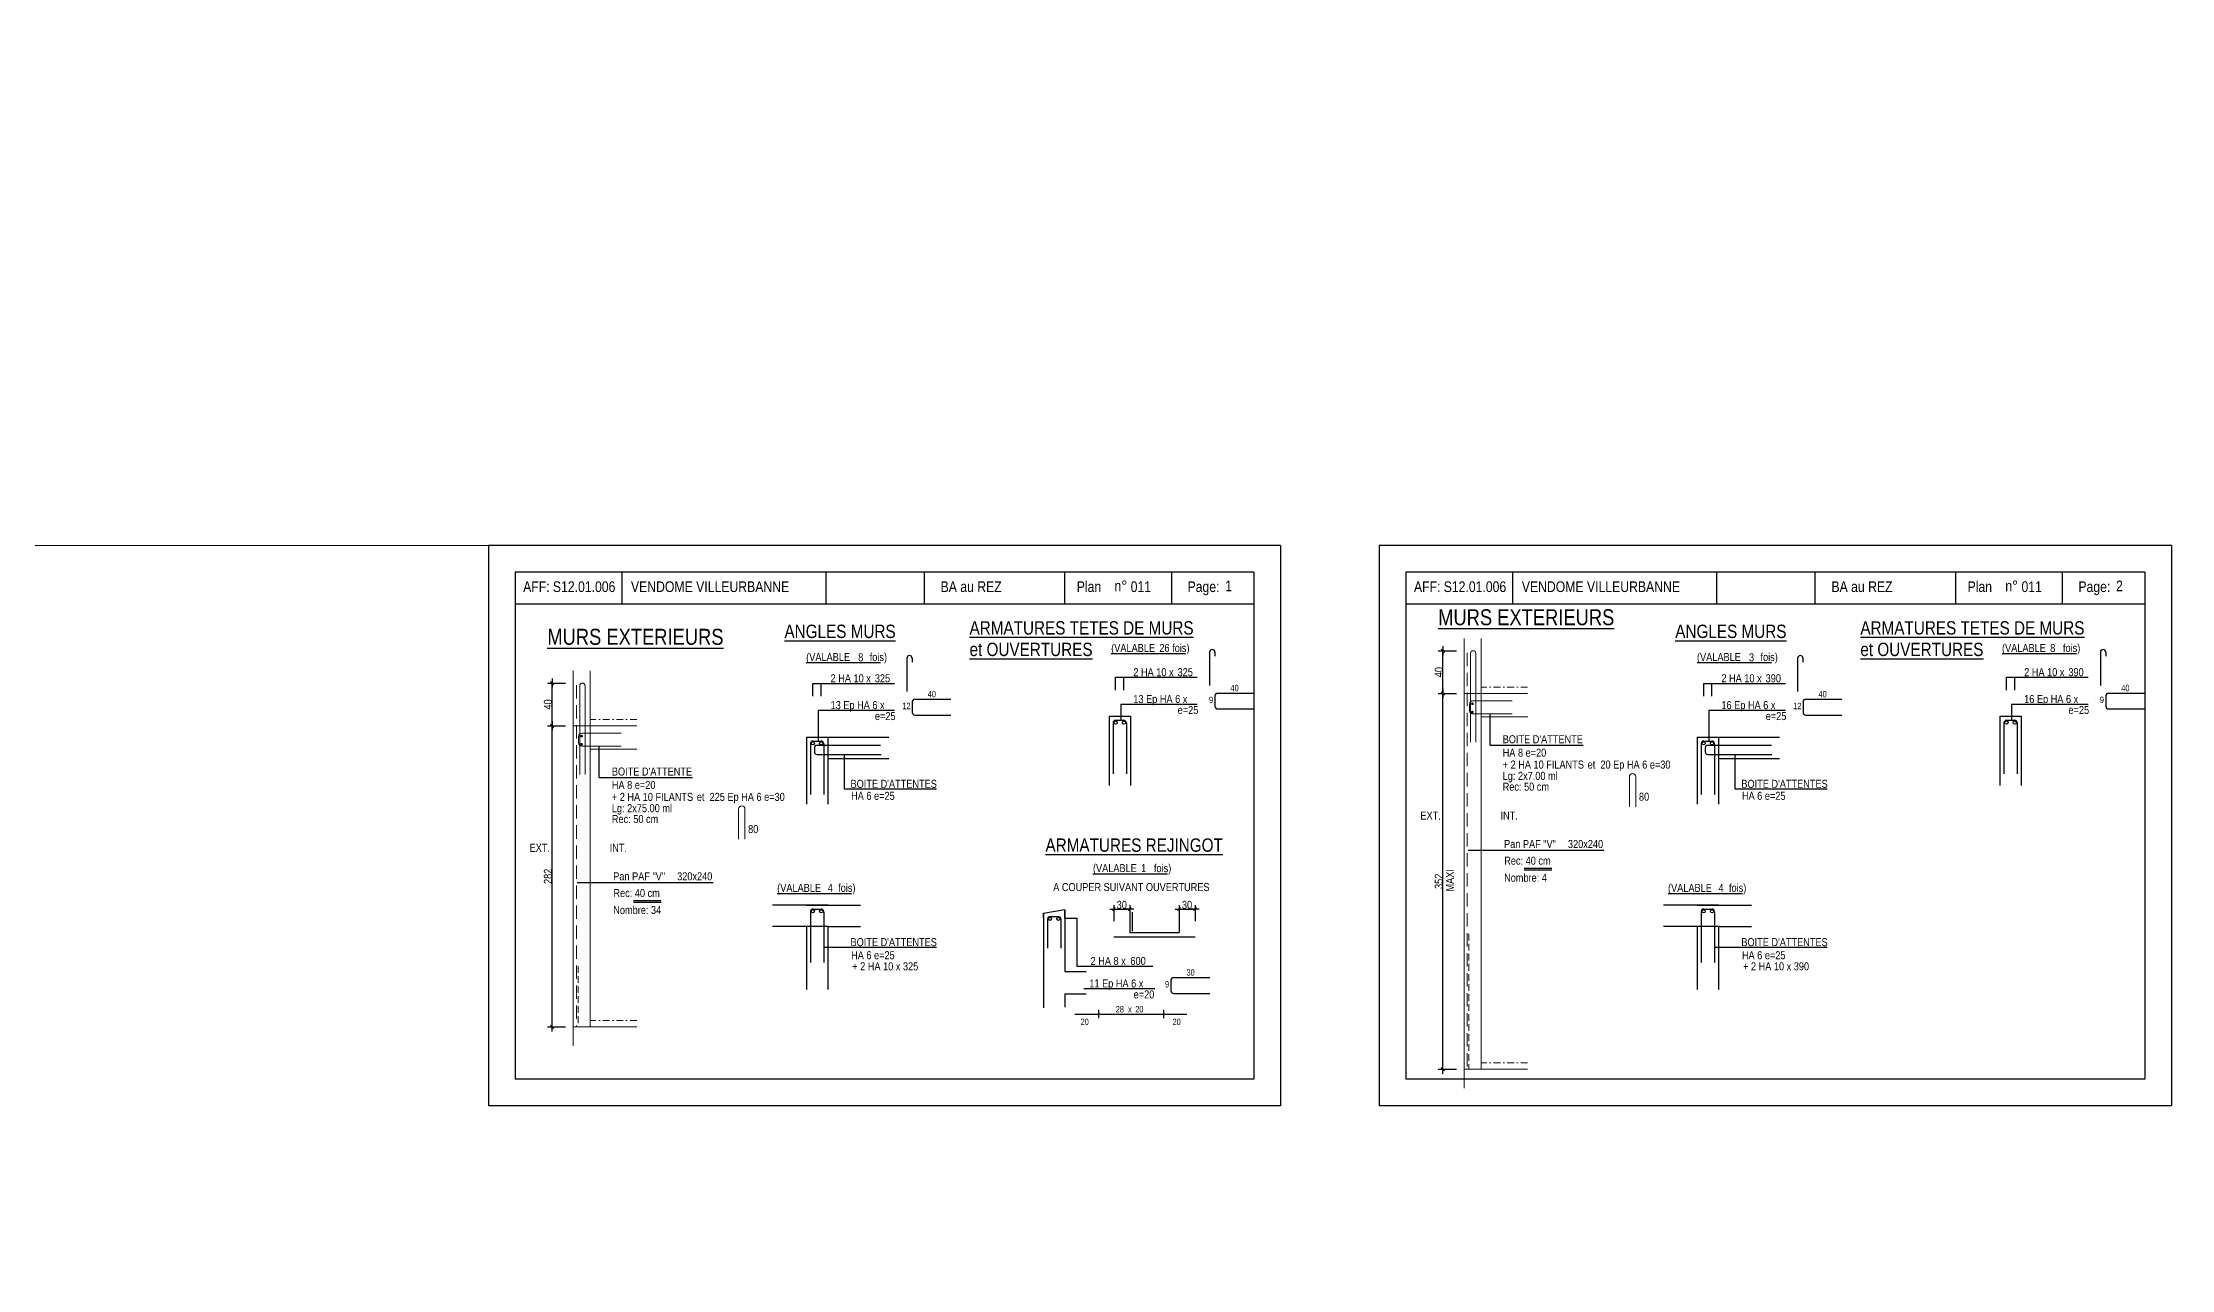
# Model space of a CAD drawing. Header units: metres. Extents: x -9927 to 45032, y -190416 to 12166.
# Drawn here: x -424 to 3566, y -82850 to -80552 of the extents above; entities that cross this region are included whole.
import ezdxf
from ezdxf.enums import TextEntityAlignment as Align

# ---------------------------------------------------------------- set-up
doc = ezdxf.new("R2010")
doc.units = ezdxf.units.M
doc.header["$PDMODE"] = 65
doc.linetypes.add('CACHE2', pattern=[0.1875, 0.125, -0.0625])
doc.linetypes.add('TIRETPT2', pattern=[12.7, 6.35, -3.175, 0, -3.175])
for name, color, linetype in [('01_cote_gen', 4, 'Continuous'), ('01_fenetres', 171, 'Continuous'), ('01_linteaux', 3, 'Continuous'), ('01_poch_murs', 251, 'Continuous'), ('01_sem', 42, 'Continuous'), ('01_texte', 230, 'Continuous'), ('AA_COTES', 2, 'Continuous')]:
    doc.layers.add(name, color=color, linetype=linetype)
doc.styles.add('STYLE2', font='ARIALN.TTF')
doc.dimstyles.new('JB25', dxfattribs={"dimscale": 0.1, "dimtxt": 150, "dimasz": 17, "dimexe": 0.1, "dimexo": 0.1, "dimgap": 0.09, "dimtad": 1, "dimdec": 1, "dimlfac": 0.5, "dimdsep": 46, "dimtxsty": 'STYLE2', "dimblk1": 'BOND_G', "dimblk2": 'BOND_D', "dimsah": 1, "dimcen": 1.5, "dimdle": 0.01, "dimse1": 1, "dimse2": 1, "dimclrd": 4, "dimclre": 2, "dimclrt": 5, "dimadec": 0, "dimazin": 0, "dimtfac": 2.333333, "dimtdec": 1, "dimtix": 1, "dimtmove": 2, "dimatfit": 3, "dimldrblk": 'BOND_G', "dimfxl": 1, "dimtolj": 1, "dimtzin": 0, "dimarcsym": 0})
doc.dimstyles.new('JB50', dxfattribs={"dimscale": 0.1, "dimtxt": 150, "dimasz": 15, "dimexe": 0.1, "dimexo": 0.1, "dimgap": 0.09, "dimtad": 1, "dimdec": 1, "dimdsep": 46, "dimtxsty": 'STYLE2', "dimblk1": 'BOND_G', "dimblk2": 'BOND_D', "dimsah": 1, "dimcen": 1.5, "dimdle": 0.01, "dimse1": 1, "dimse2": 1, "dimclrd": 4, "dimclre": 2, "dimclrt": 6, "dimazin": 2, "dimtfac": 2.333333, "dimtdec": 1, "dimtix": 1, "dimtmove": 2, "dimatfit": 3, "dimldrblk": 'BOND_G', "dimfxl": 1, "dimtolj": 1, "dimtzin": 0, "dimarcsym": 0})

# ---------------------------------------------------------------- blocks, each defined once
blk = doc.blocks.new('BOND_G')
at = {"layer": 'AA_COTES', "color": 0}
for p, q in [((5, 0), (-5, 0)), ((1.8, 1.8), (-1.8, -1.8)), ((0, -5), (0, 15))]:
    blk.add_line(p, q, dxfattribs=at)
blk = doc.blocks.new('BOND_D')
at = {"layer": 'AA_COTES', "color": 0}
for p, q in [((5, 0), (-5, 0)), ((-1.8, -1.8), (1.8, 1.8)), ((0, 5), (0, -15))]:
    blk.add_line(p, q, dxfattribs=at)
blk = doc.blocks.new('*D752')
at = {"layer": '01_cote_gen', "color": 4, "linetype": 'Continuous', "lineweight": -2, "transparency": 16777216}
blk.add_line((531.1, -81830.3), (531.1, -81753.7), dxfattribs=at)
at = {"layer": 'DEFPOINTS', "color": 0, "linetype": 'Continuous', "lineweight": 0, "transparency": 16777216}
for p in [(531.1, -81752), (584.7, -81752), (570.9, -81832)]:
    blk.add_point(p, dxfattribs=at)
at = {"layer": '01_cote_gen', "color": 4, "linetype": 'Continuous', "lineweight": -2, "transparency": 16777216, "xscale": 1.7, "yscale": 1.7, "zscale": 1.7}
for name, p, rotation in [('BOND_D', (531.1, -81752), 90), ('BOND_G', (531.1, -81832), 270)]:
    blk.add_blockref(name, p, dxfattribs=dict(at, rotation=rotation))
at = {"layer": '01_cote_gen', "color": 5, "linetype": 'Continuous', "lineweight": 0, "transparency": 16777216, "insert": (523.4, -81792), "char_height": 15, "attachment_point": 5, "rotation": 90, "style": 'STYLE2'}
blk.add_mtext('\\A1;40', dxfattribs=at)
blk = doc.blocks.new('*D753')
at = {"layer": '01_cote_gen', "color": 4, "linetype": 'Continuous', "lineweight": -2, "transparency": 16777216}
blk.add_line((531.1, -81830.3), (531.1, -81753.7), dxfattribs=at)
at = {"layer": 'DEFPOINTS', "color": 0, "linetype": 'Continuous', "lineweight": 0, "transparency": 16777216}
for p in [(531.1, -81752), (584.7, -81752), (570.9, -81832)]:
    blk.add_point(p, dxfattribs=at)
at = {"layer": '01_cote_gen', "color": 4, "linetype": 'Continuous', "lineweight": -2, "transparency": 16777216, "xscale": 1.7, "yscale": 1.7, "zscale": 1.7}
for name, p, rotation in [('BOND_D', (531.1, -81752), 90), ('BOND_G', (531.1, -81832), 270)]:
    blk.add_blockref(name, p, dxfattribs=dict(at, rotation=rotation))
at = {"layer": '01_cote_gen', "color": 5, "linetype": 'Continuous', "lineweight": 0, "transparency": 16777216, "insert": (523.4, -81792), "char_height": 15, "attachment_point": 5, "rotation": 90, "style": 'STYLE2'}
blk.add_mtext('\\A1;40', dxfattribs=at)
blk = doc.blocks.new('*D756')
at = {"layer": '01_texte', "color": 4, "lineweight": -2, "transparency": 16777216}
blk.add_line((1707.8, -82175.3), (1734.8, -82175.3), dxfattribs=at)
at = {"layer": 'DEFPOINTS', "color": 0, "lineweight": 0, "transparency": 16777216}
for p in [(1706.3, -82189), (1736.3, -82175.3), (1736.3, -82189)]:
    blk.add_point(p, dxfattribs=at)
at = {"layer": '01_texte', "color": 4, "lineweight": -2, "transparency": 16777216, "xscale": 1.5, "yscale": 1.5, "zscale": 1.5, "rotation": 180}
blk.add_blockref('BOND_G', (1706.3, -82175.3), dxfattribs=at)
at = {"layer": '01_texte', "color": 4, "lineweight": -2, "transparency": 16777216, "xscale": 1.5, "yscale": 1.5, "zscale": 1.5}
blk.add_blockref('BOND_D', (1736.3, -82175.3), dxfattribs=at)
at = {"layer": '01_texte', "color": 6, "transparency": 16777216, "insert": (1721.3, -82167.6), "char_height": 15, "attachment_point": 5, "style": 'STYLE2'}
blk.add_mtext('\\A1;30', dxfattribs=at)
blk = doc.blocks.new('*D754')
at = {"layer": '01_texte', "color": 4, "lineweight": -2, "transparency": 16777216}
blk.add_line((1585.5, -82175.3), (1612.5, -82175.3), dxfattribs=at)
at = {"layer": 'DEFPOINTS', "color": 0, "lineweight": 0, "transparency": 16777216}
for p in [(1614, -82175.3), (1584, -82200.9), (1614, -82200.9)]:
    blk.add_point(p, dxfattribs=at)
at = {"layer": '01_texte', "color": 4, "lineweight": -2, "transparency": 16777216, "xscale": 1.5, "yscale": 1.5, "zscale": 1.5, "rotation": 180}
blk.add_blockref('BOND_G', (1584, -82175.3), dxfattribs=at)
at = {"layer": '01_texte', "color": 4, "lineweight": -2, "transparency": 16777216, "xscale": 1.5, "yscale": 1.5, "zscale": 1.5}
blk.add_blockref('BOND_D', (1614, -82175.3), dxfattribs=at)
at = {"layer": '01_texte', "color": 6, "transparency": 16777216, "insert": (1599, -82167.6), "char_height": 15, "attachment_point": 5, "style": 'STYLE2'}
blk.add_mtext('\\A1;30', dxfattribs=at)
blk = doc.blocks.new('*D757')
at = {"layer": '01_cote_gen', "color": 4, "linetype": 'Continuous', "lineweight": -2, "transparency": 16777216}
blk.add_line((531.1, -82394.3), (531.1, -81833.7), dxfattribs=at)
at = {"layer": 'DEFPOINTS', "color": 0, "linetype": 'Continuous', "lineweight": 0, "transparency": 16777216}
for p in [(531.1, -81832), (665.8, -81832), (665.8, -82396)]:
    blk.add_point(p, dxfattribs=at)
at = {"layer": '01_cote_gen', "color": 4, "linetype": 'Continuous', "lineweight": -2, "transparency": 16777216, "xscale": 1.7, "yscale": 1.7, "zscale": 1.7}
for name, p, rotation in [('BOND_D', (531.1, -81832), 90), ('BOND_G', (531.1, -82396), 270)]:
    blk.add_blockref(name, p, dxfattribs=dict(at, rotation=rotation))
at = {"layer": '01_cote_gen', "color": 5, "linetype": 'Continuous', "lineweight": 0, "transparency": 16777216, "insert": (523.4, -82114), "char_height": 15, "attachment_point": 5, "rotation": 90, "style": 'STYLE2'}
blk.add_mtext('\\A1;282', dxfattribs=at)
blk = doc.blocks.new('*D758')
at = {"layer": '01_cote_gen', "color": 4, "linetype": 'Continuous', "lineweight": -2, "transparency": 16777216}
blk.add_line((2200.8, -81769.7), (2200.8, -81693.2), dxfattribs=at)
at = {"layer": 'DEFPOINTS', "color": 0, "linetype": 'Continuous', "lineweight": 0, "transparency": 16777216}
for p in [(2200.8, -81691.5), (2254.5, -81691.5), (2240.6, -81771.4)]:
    blk.add_point(p, dxfattribs=at)
at = {"layer": '01_cote_gen', "color": 4, "linetype": 'Continuous', "lineweight": -2, "transparency": 16777216, "xscale": 1.7, "yscale": 1.7, "zscale": 1.7}
for name, p, rotation in [('BOND_D', (2200.8, -81691.5), 90), ('BOND_G', (2200.8, -81771.4), 270)]:
    blk.add_blockref(name, p, dxfattribs=dict(at, rotation=rotation))
at = {"layer": '01_cote_gen', "color": 5, "linetype": 'Continuous', "lineweight": 0, "transparency": 16777216, "insert": (2193.2, -81731.5), "char_height": 15, "attachment_point": 5, "rotation": 90, "style": 'STYLE2'}
blk.add_mtext('\\A1;40', dxfattribs=at)
blk = doc.blocks.new('*D759')
at = {"layer": '01_cote_gen', "color": 4, "linetype": 'Continuous', "lineweight": -2, "transparency": 16777216}
blk.add_line((2200.8, -81769.7), (2200.8, -81693.2), dxfattribs=at)
at = {"layer": 'DEFPOINTS', "color": 0, "linetype": 'Continuous', "lineweight": 0, "transparency": 16777216}
for p in [(2200.8, -81691.5), (2254.5, -81691.5), (2240.6, -81771.4)]:
    blk.add_point(p, dxfattribs=at)
at = {"layer": '01_cote_gen', "color": 4, "linetype": 'Continuous', "lineweight": -2, "transparency": 16777216, "xscale": 1.7, "yscale": 1.7, "zscale": 1.7}
for name, p, rotation in [('BOND_D', (2200.8, -81691.5), 90), ('BOND_G', (2200.8, -81771.4), 270)]:
    blk.add_blockref(name, p, dxfattribs=dict(at, rotation=rotation))
at = {"layer": '01_cote_gen', "color": 5, "linetype": 'Continuous', "lineweight": 0, "transparency": 16777216, "insert": (2193.2, -81731.5), "char_height": 15, "attachment_point": 5, "rotation": 90, "style": 'STYLE2'}
blk.add_mtext('\\A1;40', dxfattribs=at)
blk = doc.blocks.new('*D760')
at = {"layer": '01_cote_gen', "color": 4, "linetype": 'Continuous', "lineweight": -2, "transparency": 16777216}
blk.add_line((2200.8, -82473.7), (2200.8, -81773.1), dxfattribs=at)
at = {"layer": 'DEFPOINTS', "color": 0, "linetype": 'Continuous', "lineweight": 0, "transparency": 16777216}
for p in [(2200.8, -81771.4), (2335.5, -81771.4), (2335.5, -82475.4)]:
    blk.add_point(p, dxfattribs=at)
at = {"layer": '01_cote_gen', "color": 4, "linetype": 'Continuous', "lineweight": -2, "transparency": 16777216, "xscale": 1.7, "yscale": 1.7, "zscale": 1.7}
for name, p, rotation in [('BOND_D', (2200.8, -81771.4), 90), ('BOND_G', (2200.8, -82475.4), 270)]:
    blk.add_blockref(name, p, dxfattribs=dict(at, rotation=rotation))
at = {"layer": '01_cote_gen', "color": 5, "linetype": 'Continuous', "lineweight": 0, "transparency": 16777216, "insert": (2193.2, -82123.4), "char_height": 15, "attachment_point": 5, "rotation": 90, "style": 'STYLE2'}
blk.add_mtext('\\A1;352', dxfattribs=at)
blk = doc.blocks.new('*D1681')
at = {"layer": '01_poch_murs', "color": 4, "lineweight": -2, "transparency": 16777216}
blk.add_line((-184.6, 82.3), (-158, 82.3), dxfattribs=at)
at = {"layer": 'DEFPOINTS', "color": 0, "lineweight": 0, "transparency": 16777216}
for p in [(-156.3, 82.3), (-186.3, 0), (-156.3, -170313.1)]:
    blk.add_point(p, dxfattribs=at)
at = {"layer": '01_poch_murs', "color": 4, "lineweight": -2, "transparency": 16777216, "xscale": 1.7, "yscale": 1.7, "zscale": 1.7, "rotation": 180}
blk.add_blockref('BOND_G', (-186.3, 82.3), dxfattribs=at)
at = {"layer": '01_poch_murs', "color": 4, "lineweight": -2, "transparency": 16777216, "xscale": 1.7, "yscale": 1.7, "zscale": 1.7}
blk.add_blockref('BOND_D', (-156.3, 82.3), dxfattribs=at)
at = {"layer": '01_poch_murs', "color": 5, "transparency": 16777216, "insert": (-171.3, 90), "char_height": 15, "attachment_point": 5, "style": 'STYLE2'}
blk.add_mtext('\\A1;15', dxfattribs=at)

msp = doc.modelspace()

# ---------------------------------------------------------------- linework, layer by layer
at = {"layer": '01_cote_gen', "linetype": 'Continuous', "lineweight": 0}
msp.add_line((411.67, -81494.25), (-4537.14, -81494.25), dxfattribs=at)
at = {"layer": '01_cote_gen', "color": 2, "linetype": 'CACHE2', "lineweight": 0, "ltscale": 100}
for p, q in [((2249.74, -82222.02), (2249.74, -82475.43)), ((580.02, -82282.56), (580.02, -82395.97))]:
    msp.add_line(p, q, dxfattribs=at)
at = {"layer": '01_fenetres', "ltscale": 30}
for p, q in [((461.67, -81544.25), (461.67, -82494.25)), ((461.67, -81544.25), (461.67, -82494.25)), ((461.67, -81544.25), (461.67, -82494.25)), ((1846.67, -81544.25), (461.67, -81544.25)), ((661.67, -81544.25), (661.67, -81604.25)), ((1044.17, -81544.25), (1044.17, -81604.25)), ((1228.43, -81544.25), (1228.43, -81604.25)), ((1492.53, -81604.25), (1492.53, -81544.25)), ((1692.53, -81604.25), (1692.53, -81544.25)), ((1846.67, -81544.25), (1846.67, -82494.25)), ((2131.39, -81544.25), (2131.39, -82494.25)), ((2131.39, -81544.25), (2131.39, -82494.25)), ((2131.39, -81544.25), (2131.39, -82494.25)), ((3516.39, -81544.25), (2131.39, -81544.25)), ((2331.39, -81544.25), (2331.39, -81604.25)), ((2713.89, -81544.25), (2713.89, -81604.25)), ((2898.15, -81544.25), (2898.15, -81604.25)), ((3162.26, -81604.25), (3162.26, -81544.25)), ((3362.26, -81604.25), (3362.26, -81544.25)), ((3516.39, -81544.25), (3516.39, -82494.25)), ((1846.67, -81604.25), (461.67, -81604.25)), ((3516.39, -81604.25), (2131.39, -81604.25)), ((1846.67, -82494.25), (461.67, -82494.25)), ((3516.39, -82494.25), (2131.39, -82494.25))]:
    msp.add_line(p, q, dxfattribs=at)
at = {"layer": '01_linteaux', "linetype": 'Continuous'}
for p, q in [((1196.09, -81705.49), (1196.09, -81767.66)), ((1206.09, -81705.49), (1206.09, -81712.9)), ((2865.81, -81705.49), (2865.81, -81767.66)), ((2875.81, -81705.49), (2875.81, -81712.9)), ((1206.2, -81787.21), (1206.2, -81806.83)), ((1211.2, -81782.21), (1278.78, -81782.21)), ((2875.92, -81787.21), (2875.92, -81806.83)), ((2880.92, -81782.21), (2948.51, -81782.21)), ((1211.2, -81811.83), (1278.78, -81811.83)), ((2880.92, -81811.83), (2948.51, -81811.83)), ((1007.75, -81853.06), (1007.75, -81978.76)), ((1007.75, -81853.06), (1162.19, -81853.06)), ((1015.25, -81865.56), (1015.25, -81960.56)), ((1020.25, -81860.56), (1035.25, -81860.56)), ((1022.75, -81873.32), (1022.75, -81880.56)), ((1027.75, -81868.32), (1146.81, -81868.32)), ((1040.25, -81865.56), (1040.25, -81960.56)), ((1047.75, -81853.06), (1047.75, -81978.76)), ((2677.48, -81853.06), (2677.48, -81978.76)), ((2677.48, -81853.06), (2831.91, -81853.06)), ((2684.98, -81865.56), (2684.98, -81960.56)), ((2689.98, -81860.56), (2704.98, -81860.56)), ((2692.48, -81873.32), (2692.48, -81880.56)), ((2697.48, -81868.32), (2816.54, -81868.32)), ((2709.98, -81865.56), (2709.98, -81960.56)), ((2717.48, -81853.06), (2717.48, -81978.76)), ((1027.75, -81885.56), (1147.75, -81885.56)), ((1047.75, -81893.06), (1162.19, -81893.06)), ((2697.48, -81885.56), (2817.48, -81885.56)), ((2717.48, -81893.06), (2831.91, -81893.06)), ((1047.75, -82167.76), (944.32, -82167.76)), ((1007.75, -82167.76), (1109.48, -82167.76)), ((1015.25, -82180.26), (1015.25, -82275.26)), ((1020.25, -82175.26), (1035.25, -82175.26)), ((1040.25, -82180.26), (1040.25, -82275.26)), ((2717.48, -82167.76), (2614.05, -82167.76)), ((2677.48, -82167.76), (2779.21, -82167.76)), ((2684.98, -82180.26), (2684.98, -82275.26)), ((2689.98, -82175.26), (2704.98, -82175.26)), ((2709.98, -82180.26), (2709.98, -82275.26)), ((1047.75, -82207.76), (944.32, -82207.76)), ((1007.75, -82207.76), (1007.75, -82326.32)), ((1047.75, -82207.76), (1047.75, -82326.32)), ((1047.75, -82207.76), (1109.48, -82207.76)), ((2717.48, -82207.76), (2614.05, -82207.76)), ((2677.48, -82207.76), (2677.48, -82326.32)), ((2717.48, -82207.76), (2717.48, -82326.32)), ((2717.48, -82207.76), (2779.21, -82207.76))]:
    msp.add_line(p, q, dxfattribs=at)
for centre in [(1019.92, -81864.88), (1035.59, -81864.88), (2689.64, -81864.88), (2705.31, -81864.88), (1019.92, -82179.58), (1035.59, -82179.58), (2689.64, -82179.58), (2705.31, -82179.58)]:
    msp.add_circle(centre, 3, dxfattribs=at)
for centre, start, end in [((1201.09, -81705.49), 90, 180), ((1201.09, -81705.49), 0, 90), ((2870.81, -81705.49), 90, 180), ((2870.81, -81705.49), 0, 90), ((1211.2, -81787.21), 90, 180), ((2880.92, -81787.21), 90, 180), ((1211.2, -81806.83), 180, 270), ((2880.92, -81806.83), 180, 270), ((1020.25, -81865.56), 90, 180), ((1027.75, -81873.32), 90, 180), ((1035.25, -81865.56), 0, 90), ((2689.98, -81865.56), 90, 180), ((2697.48, -81873.32), 90, 180), ((2704.98, -81865.56), 0, 90), ((1027.75, -81880.56), 180, 270), ((2697.48, -81880.56), 180, 270), ((1020.25, -82180.26), 90, 180), ((1035.25, -82180.26), 0, 90), ((2689.98, -82180.26), 90, 180), ((2704.98, -82180.26), 0, 90)]:
    msp.add_arc(centre, 5, start, end, dxfattribs=at)
at = {"layer": '01_sem', "color": 2, "lineweight": 0, "ltscale": 7}
for p, q in [((2240.46, -81668.28), (2240.46, -82511.09)), ((2272.46, -81668.28), (2272.46, -81771.43)), ((2252.63, -81696.43), (2252.63, -81862.48)), ((2262.63, -81696.43), (2262.63, -81862.48)), ((570.73, -81728.82), (570.73, -82431.63)), ((582.91, -81756.97), (582.91, -81923.02)), ((592.91, -81756.97), (592.91, -81923.02)), ((602.73, -81728.82), (602.73, -81831.97)), ((2359.64, -81771.43), (2240.46, -81771.43)), ((2250.64, -81791.43), (2250.64, -81803.43)), ((2256.64, -81785.43), (2330.64, -81785.43)), ((2272.46, -81771.43), (2272.46, -82475.43)), ((689.91, -81831.97), (570.73, -81831.97)), ((602.73, -81831.97), (602.73, -82395.97)), ((2256.64, -81809.43), (2330.64, -81809.43)), ((2359.79, -81815.43), (2272.61, -81815.43)), ((580.92, -81851.97), (580.92, -81863.97)), ((586.92, -81845.97), (660.92, -81845.97)), ((586.92, -81869.97), (660.92, -81869.97)), ((690.07, -81875.97), (602.89, -81875.97)), ((2550.46, -81927.6), (2550.46, -81983.74)), ((2562.46, -81927.6), (2562.46, -81983.74)), ((880.73, -81988.14), (880.73, -82044.29)), ((892.73, -81988.14), (892.73, -82044.29)), ((689.91, -82395.97), (570.73, -82395.97)), ((2359.64, -82475.43), (2240.46, -82475.43))]:
    msp.add_line(p, q, dxfattribs=at)
at = {"layer": '01_sem', "color": 5, "linetype": 'CACHE2', "lineweight": 0, "ltscale": 200}
for p, q in [((2246.46, -81695.43), (2246.46, -82475.43)), ((576.73, -81755.97), (576.73, -82395.97))]:
    msp.add_line(p, q, dxfattribs=at)
at = {"layer": '01_sem', "color": 2, "linetype": 'TIRETPT2', "lineweight": 0, "ltscale": 2}
for p, q in [((2359.64, -81759.43), (2272.46, -81759.43)), ((689.91, -81819.97), (602.73, -81819.97)), ((689.91, -82383.97), (602.73, -82383.97)), ((2359.64, -82463.43), (2272.46, -82463.43))]:
    msp.add_line(p, q, dxfattribs=at)
at = {"layer": '01_sem', "color": 2, "lineweight": 0, "ltscale": 7, "const_width": 2.5, "flags": 128}
for points in [[(2254.91, -81790.75, 1), (2257.41, -81790.75, 1)], [(2254.84, -81806.08, 1), (2257.34, -81806.08, 1)], [(585.12, -81866.62, 1), (587.62, -81866.62, 1)], [(585.19, -81851.29, 1), (587.69, -81851.29, 1)]]:
    msp.add_lwpolyline(points, format="xyb", close=True, dxfattribs=at)
at = {"layer": '01_sem', "color": 2, "lineweight": 0, "ltscale": 7}
for centre, radius, start, end in [((2257.63, -81696.43), 5, 0, 180), ((587.91, -81756.97), 5, 0, 180), ((2256.64, -81791.43), 6, 90, 180), ((2256.64, -81803.43), 6, 180, 270), ((586.92, -81851.97), 6, 90, 180), ((586.92, -81863.97), 6, 180, 270), ((2556.46, -81927.6), 6, 90, 180), ((2556.46, -81927.6), 6, 0, 90), ((886.73, -81988.14), 6, 90, 180), ((886.73, -81988.14), 6, 0, 90)]:
    msp.add_arc(centre, radius, start, end, dxfattribs=at)
at = {"layer": '01_texte', "ltscale": 30}
for p, q in [((411.67, -81494.25), (411.67, -82544.25)), ((1896.67, -81494.25), (411.67, -81494.25)), ((1896.67, -81494.25), (1896.67, -82544.25)), ((2081.39, -81494.25), (2081.39, -82544.25)), ((3566.39, -81494.25), (2081.39, -81494.25)), ((3566.39, -81494.25), (3566.39, -82544.25)), ((1896.67, -82544.25), (411.67, -82544.25)), ((3566.39, -82544.25), (2081.39, -82544.25))]:
    msp.add_line(p, q, dxfattribs=at)
at = {"layer": '01_texte'}
for p, q in [((1763.55, -81694.08), (1763.55, -81756.25)), ((1773.55, -81694.08), (1773.55, -81701.49)), ((3433.28, -81694.08), (3433.28, -81756.25)), ((3443.28, -81694.08), (3443.28, -81701.49)), ((1020.04, -81776.56), (1020.04, -81752.51)), ((1020.04, -81752.51), (1173.01, -81752.51)), ((1035.45, -81776.56), (1035.45, -81752.51)), ((1587.5, -81765.15), (1587.5, -81741.1)), ((1587.5, -81741.1), (1740.47, -81741.1)), ((1602.91, -81765.15), (1602.91, -81741.1)), ((2689.76, -81776.56), (2689.76, -81752.51)), ((2689.76, -81752.51), (2842.73, -81752.51)), ((2705.17, -81776.56), (2705.17, -81752.51)), ((3257.23, -81765.15), (3257.23, -81741.1)), ((3257.23, -81741.1), (3410.2, -81741.1)), ((3272.64, -81765.15), (3272.64, -81741.1)), ((1597.1, -81791.41), (1740.47, -81791.41)), ((1597.1, -81791.41), (1597.1, -81821.69)), ((1773.67, -81775.81), (1773.67, -81795.42)), ((1778.67, -81770.81), (1846.25, -81770.81)), ((3266.82, -81791.41), (3410.2, -81791.41)), ((3266.82, -81791.41), (3266.82, -81821.69)), ((3443.39, -81775.81), (3443.39, -81795.42)), ((3448.39, -81770.81), (3515.97, -81770.81)), ((1029.63, -81802.81), (1173.01, -81802.81)), ((1029.63, -81802.81), (1029.63, -81860.56)), ((1575.22, -81814.19), (1575.22, -81943.71)), ((1575.22, -81814.19), (1615.22, -81814.19)), ((1582.72, -81826.69), (1582.72, -81921.69)), ((1587.72, -81821.69), (1602.72, -81821.69)), ((1607.72, -81826.69), (1607.72, -81921.69)), ((1615.22, -81814.19), (1615.22, -81943.71)), ((1778.67, -81800.42), (1846.25, -81800.42)), ((2289.21, -81868.59), (2289.21, -81809.43)), ((2699.35, -81802.81), (2842.73, -81802.81)), ((2699.35, -81802.81), (2699.35, -81860.56)), ((3244.94, -81814.19), (3244.94, -81943.71)), ((3244.94, -81814.19), (3284.94, -81814.19)), ((3252.44, -81826.69), (3252.44, -81921.69)), ((3257.44, -81821.69), (3272.44, -81821.69)), ((3277.44, -81826.69), (3277.44, -81921.69)), ((3284.94, -81814.19), (3284.94, -81943.71)), ((3448.39, -81800.42), (3515.97, -81800.42)), ((619.49, -81929.14), (619.49, -81869.97)), ((2289.21, -81868.59), (2464, -81868.59)), ((1078.48, -81885.56), (1078.48, -81950.25)), ((2748.2, -81885.56), (2748.2, -81950.25)), ((619.49, -81929.14), (794.28, -81929.14)), ((1078.48, -81950.25), (1251.57, -81950.25)), ((2748.2, -81950.25), (2921.3, -81950.25)), ((2248.01, -82065.05), (2502.53, -82065.05)), ((2405.22, -82099.23), (2353.47, -82099.23)), ((2405.22, -82102.54), (2353.47, -82102.54)), ((578.29, -82125.59), (832.8, -82125.59)), ((735.5, -82159.78), (683.74, -82159.78)), ((735.5, -82163.08), (683.74, -82163.08)), ((1492.33, -82176.64), (1452.33, -82183.61)), ((1452.33, -82183.32), (1452.33, -82360.53)), ((1452.33, -82192.44), (1452.33, -82183.32)), ((1459.83, -82194.35), (1459.83, -82248.34)), ((1464.83, -82189.35), (1479.83, -82189.35)), ((1484.83, -82194.35), (1484.83, -82248.34)), ((1492.33, -82176.64), (1492.33, -82292.21)), ((1492.33, -82192.44), (1492.33, -82176.64)), ((1492.33, -82192.44), (1514.94, -82192.44)), ((1514.94, -82192.44), (1514.94, -82282.07)), ((1613.98, -82188.96), (1613.98, -82219.38)), ((1619.21, -82216.96), (1619.21, -82181.27)), ((1706.29, -82188.96), (1706.29, -82219.38)), ((1583.98, -82227.33), (1736.29, -82227.33)), ((1613.98, -82219.38), (1706.29, -82219.38)), ((1040.25, -82246.82), (1251.57, -82246.82)), ((2709.98, -82246.82), (2921.3, -82246.82)), ((1492.33, -82292.21), (1532.33, -82292.21)), ((1514.94, -82282.07), (1657.13, -82282.07)), ((1691.19, -82308.65), (1691.19, -82328.26)), ((1696.19, -82303.65), (1763.77, -82303.65)), ((1492.33, -82334.21), (1532.33, -82334.21)), ((1492.33, -82334.21), (1492.33, -82358.97)), ((1527.54, -82324.25), (1660.75, -82324.25)), ((1696.19, -82333.26), (1763.77, -82333.26)), ((1511.23, -82372.2), (1720.87, -82372.2)), ((1555.05, -82364.06), (1555.05, -82380.01)), ((1677.05, -82364.06), (1677.05, -82380.01))]:
    msp.add_line(p, q, dxfattribs=at)
for centre in [(1587.38, -81826), (1603.06, -81826), (3257.11, -81826), (3272.78, -81826), (1464.49, -82193.67), (1480.17, -82193.67)]:
    msp.add_circle(centre, 3, dxfattribs=at)
for centre, start, end in [((1768.55, -81694.08), 90, 180), ((1768.55, -81694.08), 0, 90), ((3438.28, -81694.08), 90, 180), ((3438.28, -81694.08), 0, 90), ((1778.67, -81775.81), 90, 180), ((1778.67, -81795.42), 180, 270), ((3448.39, -81775.81), 90, 180), ((3448.39, -81795.42), 180, 270), ((1587.72, -81826.69), 90, 180), ((1602.72, -81826.69), 0, 90), ((3257.44, -81826.69), 90, 180), ((3272.44, -81826.69), 0, 90), ((1464.83, -82194.35), 90, 180), ((1479.83, -82194.35), 0, 90), ((1696.19, -82308.65), 90, 180), ((1696.19, -82328.26), 180, 270)]:
    msp.add_arc(centre, 5, start, end, dxfattribs=at)
msp.add_solid([(1619.21, -82216.96), (1619.21, -82181.27), (1625.03, -82181.42), (1619.21, -82216.96)], dxfattribs=at)

# ---------------------------------------------------------------- texts
at = {"layer": '01_texte', "style": 'STYLE2'}
for s, height, p in [('Plan', 20, (1514.58, -81581.4)), ('n%%D', 20, (1585.26, -81579.96)), ('1', 20, (1792.93, -81579.96)), ('Plan', 20, (3184.3, -81581.4)), ('n%%D', 20, (3254.99, -81579.96)), ('2', 20, (3462.66, -81579.96)), ('AFF:', 20, (476.96, -81581.4)), ('S12.01.006', 20, (532.63, -81581.4)), ('VENDOME VILLEURBANNE', 20, (679.01, -81581.4)), ('BA au REZ', 20, (1259.37, -81581.4)), ('011', 20, (1615.61, -81581.4)), ('Page:', 20, (1722.25, -81581.4)), ('AFF:', 20, (2146.69, -81581.4)), ('S12.01.006', 20, (2202.35, -81581.4)), ('VENDOME VILLEURBANNE', 20, (2348.74, -81581.4)), ('BA au REZ', 20, (2929.1, -81581.4)), ('011', 20, (3285.33, -81581.4)), ('Page:', 20, (3391.97, -81581.4)), ('%%UARMATURES TETES DE MURS', 25, (1313.6, -81661.02)), ('%%UMURS EXTERIEURS', 30, (2191.97, -81643.63)), ('%%UARMATURES TETES DE MURS', 25, (2983.33, -81661.02)), ('%%UMURS EXTERIEURS', 30, (522.25, -81680.27)), ('%%UANGLES MURS', 25, (966.7, -81667.55)), ('%%Uet OUVERTURES', 25, (1313.6, -81701.35)), ('%%U(VALABLE            ', 15, (1579.16, -81693.72)), ('26', 15, (1669.44, -81693.72)), ('fois)', 15, (1693.41, -81693.72)), ('%%UANGLES MURS', 25, (2636.42, -81667.55)), ('%%Uet OUVERTURES', 25, (2983.33, -81701.35)), ('%%U(VALABLE            ', 15, (3248.88, -81693.72)), ('8', 15, (3339.17, -81693.72)), ('fois)', 15, (3363.13, -81693.72)), ('%%U(VALABLE            ', 15, (1007.46, -81710.7)), ('8', 15, (1104.9, -81711.28)), (' fois)', 15, (1121.71, -81710.7)), ('%%U(VALABLE            ', 15, (2677.19, -81710.7)), ('3', 15, (2774.62, -81711.28)), (' fois)', 15, (2791.44, -81710.7)), ('2 HA 10 x', 15, (1053.19, -81750.48)), ('325', 15, (1136.09, -81750.48)), ('2 HA 10 x', 15, (1620.66, -81739.07)), ('325', 15, (1703.56, -81739.07)), ('40', 12, (1802.72, -81767.26)), ('2 HA 10 x', 15, (2722.92, -81750.48)), ('390', 15, (2805.82, -81750.48)), ('2 HA 10 x', 15, (3290.38, -81739.07)), ('390', 15, (3373.28, -81739.07)), ('40', 12, (3472.45, -81767.26)), ('13 Ep HA 6 x', 15, (1053.19, -81800.79)), ('12', 12, (1187.74, -81800.87)), ('40', 12, (1235.26, -81778.66)), ('13 Ep HA 6 x', 15, (1620.66, -81789.38)), ('e=25', 15, (1703.73, -81809.86)), ('9', 12, (1762.49, -81789.46)), ('16 Ep HA 6 x', 15, (2722.92, -81800.79)), ('12', 12, (2857.47, -81800.87)), ('40', 12, (2904.98, -81778.66)), ('16 Ep HA 6 x', 15, (3290.38, -81789.38)), ('e=25', 15, (3373.45, -81809.86)), ('9', 12, (3432.22, -81789.46)), ('e=25', 15, (1136.26, -81821.27)), ('e=25', 15, (2805.98, -81821.27)), ("BOITE D'ATTENTE", 15, (2312.93, -81864.72)), ('HA 8 e=20', 15, (2312.93, -81889.87)), ("BOITE D'ATTENTE", 15, (643.2, -81925.26)), ('+ 2 HA 10 FILANTS', 15, (2312.93, -81912.17)), ('Lg: 2x7.00 ml', 15, (2312.93, -81933.3)), ('et  20 Ep HA 6 e=30', 15, (2472.21, -81912.17)), ('+ 2 HA 10 FILANTS', 15, (643.2, -81972.71)), ('HA 8 e=20', 15, (643.2, -81950.41)), ('et  225 Ep HA 6 e=30', 15, (802.49, -81972.71)), ('Rec: 50 cm', 15, (2312.93, -81953.59)), ('80', 15, (2568.33, -81972.35)), ('Lg: 2x75.00 ml', 15, (643.2, -81993.85)), ('Rec: 50 cm', 15, (643.2, -82014.14)), ('EXT.', 15, (2158.72, -82007.6)), ('INT.', 15, (2308.79, -82007.6)), ('80', 15, (898.61, -82032.89)), ('EXT.', 15, (488.99, -82068.14)), ('INT.', 15, (639.07, -82068.14)), ('%%UARMATURES REJINGOT', 25, (1455.94, -82068.03)), (' Pan PAF "V"  ', 15, (2310.69, -82060.94)), ('Rec: 40 cm', 15, (2315.89, -82092.21)), ('320x240', 15, (2435.31, -82060.94)), (' Pan PAF "V"  ', 15, (640.96, -82121.48)), ('320x240', 15, (765.58, -82121.48)), ('%%U(VALABLE            ', 15, (1544.99, -82106.16)), ('1', 15, (1635.27, -82106.16)), ('fois)', 15, (1659.24, -82106.16)), ('Nombre: 4', 15, (2315.62, -82124.13)), ('Rec: 40 cm', 15, (646.16, -82152.76)), ('%%U(VALABLE            ', 15, (953.15, -82143.17)), ('4', 15, (1047.72, -82143.33)), ('fois)', 15, (1067.4, -82143.17)), ('A COUPER SUIVANT OUVERTURES', 15, (1470.43, -82141.65)), ('%%U(VALABLE            ', 15, (2622.88, -82143.17)), ('4', 15, (2717.44, -82143.33)), ('fois)', 15, (2737.13, -82143.17)), ('Nombre: 34', 15, (645.89, -82184.67)), ('2 HA 8 x', 15, (1540.53, -82280.05)), ('600', 15, (1615.24, -82280.05)), ('11 Ep HA 6 x', 15, (1538.18, -82322.23)), ('9', 12, (1680.02, -82322.31)), ('30', 12, (1720.25, -82300.1)), ('e=20', 15, (1621.25, -82342.71)), ('20', 12, (1624.27, -82368.96)), ('20', 12, (1521.86, -82392.61)), ('x ', 12, (1610.72, -82368.96)), ('20', 12, (1694.15, -82392.61))]:
    msp.add_text(s, height=height, dxfattribs=at).set_placement(p)
for s, height, p in [("BOITE D'ATTENTES", 15, (1252.34, -81948.22)), ('HA 6 e=25', 15, (1173.28, -81970.7)), ("BOITE D'ATTENTES", 15, (2922.06, -81948.22)), ('HA 6 e=25', 15, (2843, -81970.7)), ("BOITE D'ATTENTES", 15, (1252.34, -82244.8)), ("BOITE D'ATTENTES", 15, (2922.06, -82244.8)), ('HA 6 e=25', 15, (1173.28, -82269.35)), ('+ 2 HA 10 x 325', 15, (1217.48, -82290.12)), ('HA 6 e=25', 15, (2843, -82269.35)), ('+ 2 HA 10 x 390', 15, (2887.21, -82290.12)), ('28', 12, (1602.98, -82368.96))]:
    msp.add_text(s, height=height, dxfattribs=at).set_placement(p, align=Align.RIGHT)
msp.add_text('MAXI', height=15, rotation=90, dxfattribs=at).set_placement((2221.5, -82142.48))

# ---------------------------------------------------------------- dimensions: what is measured, and where the dimension line sits
at = {"layer": '01_cote_gen', "linetype": 'Continuous', "lineweight": 0}
for base, p1, p2, picture, middle in [((2200.84, -81691.5), (2240.61, -81771.43), (2254.47, -81691.5), '*D758', (2193.17, -81731.46)), ((2200.84, -81691.5), (2240.61, -81771.43), (2254.47, -81691.5), '*D759', (2193.17, -81731.46)), ((531.12, -81752.04), (570.89, -81831.97), (584.74, -81752.04), '*D752', (523.45, -81792.01)), ((531.12, -81752.04), (570.89, -81831.97), (584.74, -81752.04), '*D753', (523.45, -81792.01)), ((2200.84, -81771.43), (2335.53, -82475.43), (2335.53, -81771.43), '*D760', (2193.17, -82123.43)), ((531.12, -81831.97), (665.8, -82395.97), (665.8, -81831.97), '*D757', (523.45, -82113.97))]:
    dim = msp.add_linear_dim(base=base, p1=p1, p2=p2, angle=90, dimstyle='JB25', dxfattribs=at)
    dim.commit()
    dim.dimension.update_dxf_attribs({"geometry": picture, "text_midpoint": middle})
at = {"layer": '01_poch_murs'}
dim = msp.add_linear_dim(base=(-156.3, 82.34), p1=(-186.26, 0), p2=(-156.3, -170313.05), dimstyle='JB25', dxfattribs=at)
dim.commit()
dim.dimension.update_dxf_attribs({"geometry": '*D1681', "text_midpoint": (-171.28, 90)})
at = {"layer": '01_texte'}
for base, p1, p2, picture, middle in [((1613.98, -82175.29), (1583.98, -82200.87), (1613.98, -82200.87), '*D754', (1598.98, -82167.62)), ((1736.29, -82175.29), (1706.29, -82188.96), (1736.29, -82188.96), '*D756', (1721.29, -82167.62))]:
    dim = msp.add_linear_dim(base=base, p1=p1, p2=p2, dimstyle='JB50', dxfattribs=at)
    dim.commit()
    dim.dimension.update_dxf_attribs({"geometry": picture, "text_midpoint": middle})

doc.saveas('drawing.dxf')
